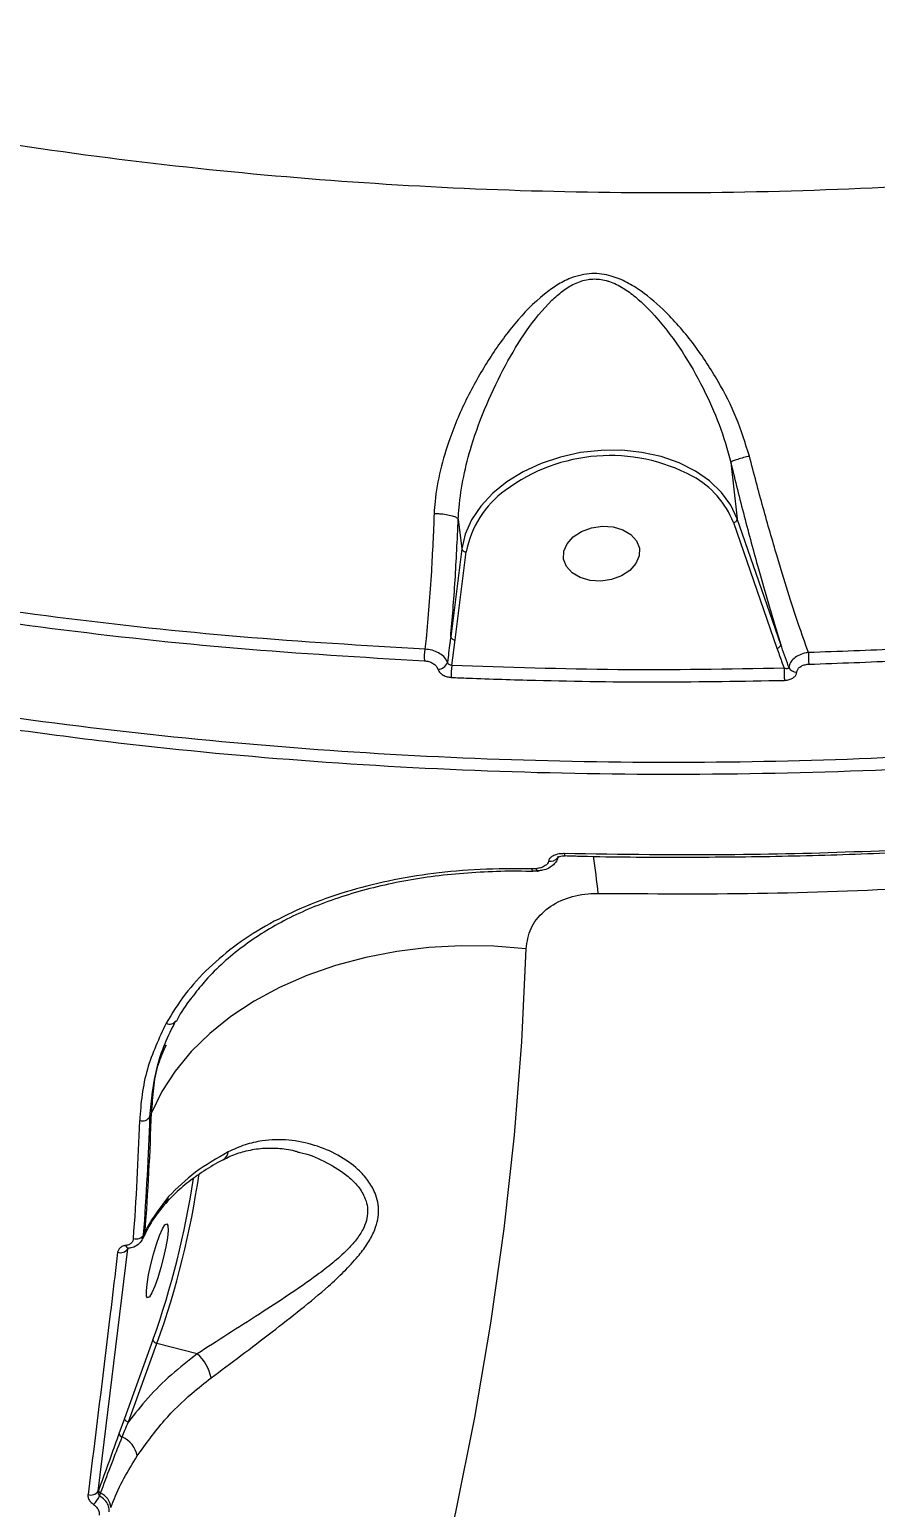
# Model space of a CAD drawing. Header units: millimetres. Extents: x -6028 to 5958, y -6064 to 4137.
# Drawn here: x 1874.1 to 1973.4, y -1595.2 to -1421.7 of the extents above; entities that cross this region are included whole.
import ezdxf

# ---------------------------------------------------------------- set-up
doc = ezdxf.new("R2010")
doc.units = ezdxf.units.MM
for name, color, linetype in [('DIKOM_ОБЪЕКТ', 7, 'Continuous'), ('DIKOM_РАЗМЕР_ЗОНА', 7, 'Continuous'), ('DIKOM_РАЗМЕР_ОБЪЕКТА', 7, 'Continuous')]:
    doc.layers.add(name, color=color, linetype=linetype)
doc.styles.add('style1', font='arial.ttf', dxfattribs={"width": 0.8})
doc.dimstyles.new('1-50', dxfattribs={"dimtxt": 300, "dimasz": 200, "dimexe": 100, "dimexo": 0, "dimgap": 100, "dimtad": 1, "dimtxsty": 'style1', "dimcen": 200, "dimclrd": 7, "dimclre": 7, "dimclrt": 7, "dimadec": 1, "dimazin": 2, "dimtfac": 1, "dimtmove": 0, "dimatfit": 2, "dimfxl": 0, "dimlwd": 25, "dimlwe": 18, "dimarcsym": 0})

# ---------------------------------------------------------------- blocks, each defined once
blk = doc.blocks.new('*D9')
at = {"layer": 'Defpoints', "color": 0, "transparency": 16777216}
for p in [(-6027.56, 1459.58), (4556.58, 1382.7), (4556.58, -5964.37)]:
    blk.add_point(p, dxfattribs=at)
at = {"layer": 'DIKOM_РАЗМЕР_ЗОНА', "color": 7, "lineweight": 18, "transparency": 16777216}
for p, q in [((-6027.56, 1459.58), (-6027.56, -6064.37)), ((4556.58, 1382.7), (4556.58, -6064.37))]:
    blk.add_line(p, q, dxfattribs=at)
at = {"layer": 'DIKOM_РАЗМЕР_ЗОНА', "color": 7, "lineweight": 25, "transparency": 16777216}
blk.add_line((-5827.56, -5964.37), (4356.58, -5964.37), dxfattribs=at)
at = {"layer": 'DIKOM_РАЗМЕР_ЗОНА', "color": 7, "transparency": 16777216}
for points in [[(-5827.56, -5931.03), (-5827.56, -5997.7), (-6027.56, -5964.37)], [(4356.58, -5931.03), (4356.58, -5997.7), (4556.58, -5964.37)]]:
    blk.add_solid(points, dxfattribs=at)
at = {"layer": 'DIKOM_РАЗМЕР_ЗОНА', "color": 7, "transparency": 16777216, "insert": (157.08, -5711.2), "char_height": 300, "attachment_point": 5, "style": 'style1'}
blk.add_mtext('10600', dxfattribs=at)
blk = doc.blocks.new('*D10')
at = {"layer": 'Defpoints', "color": 0, "transparency": 16777216}
for p in [(1555.59, 4137.49), (5858.35, 4137.49), (1555.59, -4898.38)]:
    blk.add_point(p, dxfattribs=at)
at = {"layer": 'DIKOM_РАЗМЕР_ЗОНА', "color": 7, "lineweight": 18, "transparency": 16777216}
for p, q in [((1555.59, 4137.49), (5958.35, 4137.49)), ((1555.59, -4898.38), (5958.35, -4898.38))]:
    blk.add_line(p, q, dxfattribs=at)
at = {"layer": 'DIKOM_РАЗМЕР_ЗОНА', "color": 7, "lineweight": 25, "transparency": 16777216}
blk.add_line((5858.35, -4698.38), (5858.35, 3937.49), dxfattribs=at)
at = {"layer": 'DIKOM_РАЗМЕР_ЗОНА', "color": 7, "transparency": 16777216}
for points in [[(5825.01, 3937.49), (5891.68, 3937.49), (5858.35, 4137.49)], [(5825.01, -4698.38), (5891.68, -4698.38), (5858.35, -4898.38)]]:
    blk.add_solid(points, dxfattribs=at)
at = {"layer": 'DIKOM_РАЗМЕР_ЗОНА', "color": 7, "transparency": 16777216, "insert": (5605.17, 52.12), "char_height": 300, "attachment_point": 5, "rotation": 90, "style": 'style1'}
blk.add_mtext('9050', dxfattribs=at)
blk = doc.blocks.new('*D11')
at = {"layer": 'Defpoints', "color": 0, "transparency": 16777216}
for p in [(259.43, 2965.58), (1920.55, -3002.33), (4022.59, -3002.33)]:
    blk.add_point(p, dxfattribs=at)
at = {"layer": 'DIKOM_РАЗМЕР_ОБЪЕКТА', "color": 7, "lineweight": 18, "transparency": 16777216}
for p, q in [((259.43, 2965.58), (4122.59, 2965.58)), ((1920.55, -3002.33), (4122.59, -3002.33))]:
    blk.add_line(p, q, dxfattribs=at)
at = {"layer": 'DIKOM_РАЗМЕР_ОБЪЕКТА', "color": 7, "lineweight": 25, "transparency": 16777216}
blk.add_line((4022.59, 2765.58), (4022.59, -2802.33), dxfattribs=at)
at = {"layer": 'DIKOM_РАЗМЕР_ОБЪЕКТА', "color": 7, "transparency": 16777216}
for points in [[(3989.25, 2765.58), (4055.92, 2765.58), (4022.59, 2965.58)], [(3989.25, -2802.33), (4055.92, -2802.33), (4022.59, -3002.33)]]:
    blk.add_solid(points, dxfattribs=at)
at = {"layer": 'DIKOM_РАЗМЕР_ОБЪЕКТА', "color": 7, "transparency": 16777216, "insert": (3769.41, -24.42), "char_height": 300, "attachment_point": 5, "rotation": 90, "style": 'style1'}
blk.add_mtext('6000', dxfattribs=at)
blk = doc.blocks.new('*D12')
at = {"layer": 'Defpoints', "color": 0, "transparency": 16777216}
for p in [(3056.58, 1987.9), (-4027.97, 676.5), (3056.58, -3714.77)]:
    blk.add_point(p, dxfattribs=at)
at = {"layer": 'DIKOM_РАЗМЕР_ОБЪЕКТА', "color": 7, "lineweight": 18, "transparency": 16777216}
for p, q in [((3056.58, 1987.9), (3056.58, -3814.77)), ((-4027.97, 676.5), (-4027.97, -3814.77))]:
    blk.add_line(p, q, dxfattribs=at)
at = {"layer": 'DIKOM_РАЗМЕР_ОБЪЕКТА', "color": 7, "lineweight": 25, "transparency": 16777216}
blk.add_line((-3827.97, -3714.77), (2856.58, -3714.77), dxfattribs=at)
at = {"layer": 'DIKOM_РАЗМЕР_ОБЪЕКТА', "color": 7, "transparency": 16777216}
for points in [[(-3827.97, -3681.44), (-3827.97, -3748.11), (-4027.97, -3714.77)], [(2856.58, -3681.44), (2856.58, -3748.11), (3056.58, -3714.77)]]:
    blk.add_solid(points, dxfattribs=at)
at = {"layer": 'DIKOM_РАЗМЕР_ОБЪЕКТА', "color": 7, "transparency": 16777216, "insert": (20, -3461.6), "char_height": 300, "attachment_point": 5, "style": 'style1'}
blk.add_mtext('7100', dxfattribs=at)

msp = doc.modelspace()

# ---------------------------------------------------------------- linework, layer by layer
at = {"layer": 'DIKOM_ОБЪЕКТ', "color": 7, "linetype": 'Continuous', "lineweight": 15}
for p, q in [((1956.422, -1472.535), (1957.18, -1479.132)), ((1924.452, -1479.19), (1924.852, -1482.68)), ((1962.293, -1493.875), (1957.18, -1479.132)), ((1956.736, -1479.593), (1961.849, -1494.336)), ((1924.852, -1482.68), (1923.56, -1493.004)), ((1924.096, -1493.358), (1925.389, -1483.034)), ((1923.69, -1496.346), (1924.096, -1493.358)), ((1933.58, -1520.2), (1933.077, -1520.22)), ((1933.168, -1520.511), (1933.184, -1520.508)), ((1889.969, -1540.98), (1890.017, -1540.858)), ((1888.27, -1549.303), (1888.45, -1548.842)), ((1887.377, -1563.641), (1887.528, -1563.174)), ((1887.557, -1563.321), (1887.396, -1563.659)), ((1887.703, -1562.809), (1887.528, -1563.174)), ((1882.198, -1593.258), (1885.675, -1564.801)), ((1888.629, -1575.493), (1885.276, -1584.709)), ((1885.74, -1585.122), (1889.093, -1575.906)), ((1893.827, -1577.128), (1889.093, -1575.906)), ((1885.276, -1584.709), (1884.629, -1586.509)), ((1882.234, -1593.159), (1882.198, -1593.258))]:
    msp.add_line(p, q, dxfattribs=at)
at = {"layer": 'DIKOM_ОБЪЕКТ', "color": 7, "linetype": 'Continuous', "lineweight": 15, "flags": 128}
for points in [[(1957.18, -1479.132), (1956.421, -1477.528), (1955.333, -1476.041), (1953.939, -1474.702), (1952.269, -1473.54), (1950.359, -1472.581), (1948.251, -1471.846), (1945.991, -1471.35), (1943.628, -1471.104), (1941.212, -1471.114), (1938.796, -1471.379), (1936.433, -1471.893), (1934.174, -1472.647), (1932.068, -1473.622), (1930.161, -1474.798), (1928.493, -1476.149), (1927.102, -1477.647), (1926.017, -1479.258), (1925.261, -1480.948), (1924.852, -1482.68)], [(1937.223, -1482.068), (1937.936, -1481.27), (1938.918, -1480.63), (1940.09, -1480.202), (1941.357, -1480.019), (1942.617, -1480.097), (1943.767, -1480.429), (1944.714, -1480.988), (1945.382, -1481.73), (1945.716, -1482.593), (1945.689, -1483.508), (1945.304, -1484.401), (1944.592, -1485.199), (1943.61, -1485.839), (1942.438, -1486.267), (1941.17, -1486.45), (1939.911, -1486.372), (1938.761, -1486.04), (1937.813, -1485.481), (1937.146, -1484.739), (1936.811, -1483.876), (1936.838, -1482.961), (1937.223, -1482.068)], [(1936.889, -1518.439), (1936.907, -1518.564), (1936.928, -1518.655), (1936.953, -1518.711), (1936.979, -1518.729), (1936.979, -1518.729)], [(1933.077, -1520.22), (1933.095, -1520.338), (1933.116, -1520.428), (1933.14, -1520.486), (1933.166, -1520.511), (1933.168, -1520.511)], [(1933.58, -1520.2), (1933.637, -1520.329), (1933.697, -1520.422), (1933.757, -1520.474), (1933.803, -1520.486)], [(1932.415, -1529.591), (1928.612, -1529.291), (1924.793, -1529.243), (1920.994, -1529.449), (1917.249, -1529.906), (1913.593, -1530.611), (1910.058, -1531.557), (1906.676, -1532.735), (1903.48, -1534.134), (1900.498, -1535.743), (1897.756, -1537.545), (1895.281, -1539.525), (1893.094, -1541.665), (1891.216, -1543.945), (1889.663, -1546.345), (1888.45, -1548.842)], [(1894.233, -1684.659), (1899.13, -1673.581), (1903.701, -1662.479), (1907.943, -1651.359), (1911.855, -1640.227), (1915.435, -1629.089), (1918.68, -1617.951), (1921.588, -1606.82), (1924.158, -1595.701), (1926.389, -1584.6), (1928.279, -1573.525), (1929.828, -1562.48), (1931.034, -1551.472), (1931.896, -1540.507), (1932.415, -1529.591)], [(1887.929, -1568.939), (1888.106, -1567.868), (1888.365, -1566.664), (1888.687, -1565.424), (1889.043, -1564.249), (1889.406, -1563.234), (1889.746, -1562.46), (1890.035, -1561.991), (1890.251, -1561.865), (1890.375, -1562.092), (1890.398, -1562.654), (1890.317, -1563.505), (1890.14, -1564.575), (1889.88, -1565.779), (1889.559, -1567.019), (1889.203, -1568.195), (1888.84, -1569.21), (1888.5, -1569.984), (1888.211, -1570.452), (1887.995, -1570.578), (1887.871, -1570.351), (1887.848, -1569.79), (1887.929, -1568.939)], [(1887.703, -1562.809), (1887.646, -1563.09), (1887.557, -1563.322)], [(1885.406, -1564.428), (1885.473, -1564.55), (1885.545, -1564.646), (1885.619, -1564.715), (1885.695, -1564.753), (1885.766, -1564.76)]]:
    msp.add_lwpolyline(points, dxfattribs=at)
at = {"layer": 'DIKOM_ОБЪЕКТ', "color": 7, "linetype": 'Continuous', "lineweight": 15}
for centre, radius, start, end in [((1942.257, -1492.233), 20.51, 61.77546, 126.82019), ((1936.745, -1485.173), 11.556, 125.92251, 169.33168), ((1946.813, -1483.506), 10.667, 21.52229, 61.1691), ((1956.677, -1479.092), 0.504, 276.68745, 355.44682), ((1925.339, -1482.526), 0.51, 197.60171, 275.6625), ((1924.046, -1492.85), 0.51, 197.60494, 275.65926), ((1925.802, -1495.347), 5.339, 170.31994, 185.00833), ((1961.79, -1493.834), 0.505, 276.72672, 355.40755), ((1975.694, -1495.191), 10.162, 178.03354, 185.74734), ((1922.076, -1495.637), 1.152, 269.26151, 342.07174), ((1929.068, -1497.269), 5.456, 170.26074, 185.11644), ((1964.167, -1496.118), 1.029, 205.94904, 270.12398), ((1972.16, -1497.153), 9.48, 177.19821, 185.72745), ((1935.282, -1518.343), 0.991, 256.24143, 324.53935), ((1855.44, -1531.955), 85.894, 5.92088, 8.8593), ((1890.612, -1537.63), 0.816, 237.75806, 328.63283), ((1563.723, -1539.414), 323.519, 355.71073, 358.16549), ((1887.36, -1548.737), 1.072, 254.63465, 328.09134), ((1564.152, -1538.927), 324.284, 355.71182, 358.1663), ((1564.014, -1538.474), 324.602, 355.7006, 358.16973), ((1896.214, -1553.28), 1.256, 300.50844, 352.88818), ((1794.486, -1541.863), 99.969, 340.34201, 351.54746), ((1794.544, -1541.885), 100.483, 340.21009, 351.91599), ((1888.966, -1558.476), 1.509, 318.57974, 352.40213), ((1886.643, -1562.603), 1.053, 252.99207, 327.16774), ((1884.812, -1564.237), 1.03, 251.18672, 326.81702), ((1889.159, -1575.365), 0.545, 193.52928, 263.05841), ((1890.69, -1580.796), 4.826, 9.94151, 49.46179), ((1885.806, -1584.581), 0.545, 193.51808, 263.06962), ((1885.121, -1586.389), 0.506, 193.74727, 258.27442), ((1883.773, -1589.674), 3.055, 10.56223, 65.94797), ((1881.347, -1592.67), 1.034, 250.77182, 325.3793), ((1882.642, -1593.105), 0.412, 187.61366, 246.50328), ((1881.677, -1595.335), 2.019, 5.0457, 66.62287), ((1878.663, -1592.034), 4.098, 317.01924, 334.56674)]:
    msp.add_arc(centre, radius, start, end, dxfattribs=at)
for points, knots in [([(1869.858, -1503.52), (1874.266, -1504.119), (1886.231, -1505.746), (1906.044, -1507.63), (1929.308, -1508.919), (1952.779, -1509.255), (1976.342, -1508.655), (1999.887, -1507.114), (2023.342, -1504.632), (2046.665, -1501.192), (2069.82, -1496.818), (2092.735, -1491.534), (2115.307, -1485.366), (2137.427, -1478.339), (2159.023, -1470.469), (2180.048, -1461.753), (2200.479, -1452.22), (2220.257, -1441.908), (2239.291, -1430.867), (2257.492, -1419.147), (2274.795, -1406.777), (2291.152, -1393.767), (2306.555, -1380.15), (2320.965, -1365.973), (2334.318, -1351.305), (2346.545, -1336.211), (2357.61, -1320.738), (2367.43, -1304.896), (2375.768, -1289.482), (2380.22, -1279.248), (2382.286, -1274.501)], [0, 0, 0, 0, 0.02119573, 0.05753671, 0.09399206, 0.13050555, 0.16701953, 0.20347476, 0.23981562, 0.27615652, 0.3126117, 0.3491254, 0.38563919, 0.42209443, 0.45843527, 0.49477614, 0.53123148, 0.56774525, 0.60425886, 0.64071421, 0.67705503, 0.71339587, 0.74985117, 0.78636487, 0.82287862, 0.85933385, 0.89567472, 0.9320155, 0.96847081, 1, 1, 1, 1]), ([(2288.518, -1307.096), (2284.392, -1311.399), (2276.137, -1320.008), (2262.58, -1332.337), (2248.078, -1344.306), (2232.55, -1355.818), (2216.05, -1366.829), (2198.936, -1377.096), (2181.282, -1386.6), (2163.171, -1395.342), (2144.309, -1403.463), (2124.73, -1410.908), (2104.486, -1417.633), (2084.017, -1423.491), (2063.399, -1428.483), (2042.708, -1432.628), (2021.613, -1435.989), (2000.172, -1438.524), (1978.45, -1440.2), (1956.914, -1440.984), (1935.633, -1440.89), (1914.669, -1439.955), (1893.692, -1438.162), (1872.777, -1435.482), (1851.999, -1431.902), (1831.795, -1427.497), (1812.223, -1422.298), (1793.322, -1416.354), (1774.802, -1409.574), (1756.748, -1401.943), (1739.226, -1393.472), (1723.801, -1384.971), (1710.26, -1376.691), (1702.499, -1371.346), (1698.615, -1368.671)], [0, 0, 0, 0, 0.0311785, 0.0623809, 0.0935595, 0.1256442, 0.1577552, 0.1898399, 0.2210202, 0.2522244, 0.2834047, 0.3154899, 0.347601, 0.3796861, 0.410889, 0.442116, 0.473319, 0.5054257, 0.5375587, 0.5696655, 0.6009196, 0.6321979, 0.6634522, 0.6956102, 0.727794, 0.7599521, 0.7912843, 0.8226406, 0.8539731, 0.8862093, 0.9184713, 0.9507075, 0.9753307, 1, 1, 1, 1]), ([(2358.959, -1316.677), (2356.928, -1319.717), (2351.454, -1327.906), (2341.59, -1340.954), (2329.129, -1355.671), (2315.458, -1370.068), (2300.594, -1384.084), (2284.557, -1397.659), (2267.699, -1410.495), (2250.1, -1422.565), (2231.849, -1433.859), (2212.65, -1444.563), (2192.53, -1454.61), (2171.537, -1463.951), (2150.134, -1472.379), (2128.404, -1479.888), (2106.435, -1486.489), (2083.869, -1492.291), (2060.761, -1497.237), (2037.18, -1501.29), (2013.921, -1504.325), (1991.069, -1506.392), (1968.695, -1507.562), (1946.159, -1507.88), (1923.529, -1507.31), (1900.876, -1505.835), (1878.392, -1503.456), (1856.148, -1500.161), (1834.217, -1495.958), (1812.53, -1490.821), (1791.176, -1484.728), (1770.24, -1477.678), (1750.181, -1469.825), (1731.049, -1461.216), (1712.869, -1451.911), (1695.347, -1441.759), (1678.567, -1430.763), (1662.632, -1418.927), (1648.695, -1407.304), (1640.48, -1399.419), (1636.847, -1395.932)], [0, 0, 0, 0, 0.0156514, 0.0421674, 0.0687038, 0.0952197, 0.122506, 0.1498143, 0.1771005, 0.2036165, 0.2301529, 0.2566688, 0.283955, 0.3112634, 0.3385496, 0.3650655, 0.391602, 0.4181179, 0.4454041, 0.4727125, 0.4999986, 0.5255599, 0.5511394, 0.5767006, 0.6029494, 0.6292177, 0.6554665, 0.6819826, 0.7085191, 0.7350351, 0.7623214, 0.7896298, 0.816916, 0.843432, 0.8699685, 0.8964845, 0.9237706, 0.9510792, 0.9783655, 1, 1, 1, 1]), ([(1540.667, -1451.223), (1541.839, -1454.335), (1545.023, -1462.781), (1551.169, -1476.737), (1559.381, -1493.087), (1568.708, -1509.546), (1579.084, -1526.033), (1590.467, -1542.471), (1602.83, -1558.81), (1616.173, -1575.019), (1630.452, -1591.075), (1645.617, -1606.928), (1661.594, -1622.505), (1678.311, -1637.733), (1695.722, -1652.562), (1713.812, -1666.957), (1732.536, -1680.905), (1751.832, -1694.365), (1771.609, -1707.276), (1791.774, -1719.577), (1812.27, -1731.223), (1833.067, -1742.183), (1854.126, -1752.451), (1875.378, -1762.001), (1896.725, -1770.79), (1918.066, -1778.777), (1939.336, -1785.929), (1960.496, -1792.216), (1981.515, -1797.646), (2002.327, -1802.21), (2022.837, -1805.887), (2042.948, -1808.66), (2061.676, -1810.421), (2079.074, -1811.312), (2095.207, -1811.474), (2110.929, -1810.947), (2126.169, -1809.735), (2140.795, -1807.855), (2154.768, -1805.31), (2166.737, -1802.498), (2173.905, -1800.361), (2176.826, -1799.491)], [0, 0, 0, 0, 0.0156537, 0.0424907, 0.0694124, 0.0963772, 0.1233419, 0.1502637, 0.1771009, 0.2039379, 0.2308597, 0.2578245, 0.2847891, 0.3117108, 0.3385479, 0.3653847, 0.3923061, 0.4192706, 0.4462349, 0.4731563, 0.4999932, 0.5268302, 0.5537518, 0.5807163, 0.6076809, 0.6346025, 0.6614396, 0.6882764, 0.7151982, 0.7421627, 0.7691273, 0.796049, 0.8228858, 0.845964, 0.8691648, 0.8923928, 0.9156208, 0.9388216, 0.961584, 0.9843464, 1, 1, 1, 1]), ([(1958.606, -1471.78), (1958.134, -1470.267), (1957.19, -1467.237), (1954.944, -1462.858), (1952.21, -1458.655), (1949.159, -1455.11), (1946.438, -1452.725), (1944.252, -1451.356), (1942.328, -1450.546), (1940.002, -1450.22), (1937.798, -1450.754), (1935.989, -1451.709), (1933.705, -1453.379), (1930.992, -1456.166), (1928.059, -1460.272), (1925.456, -1464.793), (1923.538, -1469.243), (1922.291, -1473.394), (1921.752, -1476.358), (1921.648, -1478.055), (1921.62, -1478.52)], [0, 0, 0, 0, 0.0712979, 0.1426953, 0.220341, 0.2979594, 0.3555863, 0.385341, 0.4149609, 0.4491145, 0.4886712, 0.5175512, 0.5465127, 0.6250143, 0.7037144, 0.7839241, 0.8640152, 0.9212523, 0.9784144, 1, 1, 1, 1]), ([(1924.451, -1479.186), (1924.451, -1479.185), (1924.46, -1478.738), (1924.584, -1477.064), (1925.019, -1474.167), (1926.094, -1470.072), (1927.715, -1465.658), (1929.92, -1461.14), (1932.382, -1456.997), (1934.683, -1454.151), (1936.647, -1452.406), (1938.039, -1451.515), (1939.296, -1451.085), (1940.577, -1450.96), (1941.433, -1451.066), (1942.636, -1451.434), (1943.832, -1452.029), (1945.736, -1453.442), (1948.117, -1455.88), (1950.782, -1459.463), (1953.185, -1463.675), (1955.133, -1468.035), (1956.053, -1471.02), (1956.422, -1472.529), (1956.422, -1472.53)], [0, 0, 0, 0, 0.0000331, 0.0215132, 0.0794125, 0.1373864, 0.2192785, 0.3012762, 0.3807126, 0.4599362, 0.4878434, 0.5156437, 0.5434178, 0.5519119, 0.5769142, 0.5828545, 0.6109564, 0.6392489, 0.6964199, 0.7753338, 0.8542841, 0.9271549, 0.999939, 1, 1, 1, 1]), ([(1958.606, -1471.78), (1958.558, -1471.792), (1958.262, -1471.868), (1957.708, -1472.02), (1957.061, -1472.225), (1956.577, -1472.411), (1956.474, -1472.49), (1956.422, -1472.53)], [0, 0, 0, 0, 0.0428748, 0.2679658, 0.5119775, 0.755997, 1, 1, 1, 1]), ([(1965.538, -1494.842), (1965.157, -1493.758), (1964.367, -1491.51), (1963.132, -1487.709), (1961.735, -1483.158), (1960.201, -1477.844), (1959.141, -1473.816), (1958.606, -1471.78)], [0, 0, 0, 0, 0.16654088, 0.34554774, 0.52675256, 0.76078117, 1, 1, 1, 1]), ([(1956.422, -1472.53), (1956.422, -1472.53), (1956.422, -1472.531), (1956.422, -1472.533), (1956.422, -1472.535)], [0, 0, 0, 0, 0.4148275, 1, 1, 1, 1]), ([(1956.422, -1472.535), (1956.945, -1474.649), (1958.001, -1478.926), (1959.524, -1484.556), (1960.927, -1489.442), (1961.803, -1492.319), (1962.257, -1493.758), (1962.293, -1493.875)], [0, 0, 0, 0, 0.2754347, 0.557077, 0.7677955, 0.9811396, 1, 1, 1, 1]), ([(1921.62, -1478.52), (1921.521, -1480.808), (1921.358, -1484.575), (1921.015, -1489.416), (1920.751, -1492.424), (1920.582, -1494.037), (1920.539, -1494.449)], [0, 0, 0, 0, 0.395783, 0.65163643, 0.91099397, 1, 1, 1, 1]), ([(1921.62, -1478.52), (1921.666, -1478.52), (1921.868, -1478.522), (1922.354, -1478.543), (1923.059, -1478.621), (1923.755, -1478.773), (1924.27, -1478.969), (1924.391, -1479.114), (1924.451, -1479.186)], [0, 0, 0, 0, 0.0352096, 0.154071, 0.365567, 0.5770311, 0.7885281, 1, 1, 1, 1]), ([(1923.56, -1493.004), (1923.654, -1491.942), (1923.844, -1489.809), (1924.168, -1485.274), (1924.338, -1481.616), (1924.452, -1479.19)], [0, 0, 0, 0, 0.2504015, 0.502867, 1, 1, 1, 1]), ([(1924.452, -1479.19), (1924.451, -1479.189), (1924.451, -1479.187), (1924.451, -1479.186), (1924.451, -1479.186)], [0, 0, 0, 0, 0.6507947, 1, 1, 1, 1]), ([(1920.539, -1494.449), (1913.303, -1494.021), (1898.83, -1493.167), (1877.318, -1490.815), (1855.975, -1487.742), (1842.003, -1484.977), (1835.018, -1483.595)], [0, 0, 0, 0, 0.2485979, 0.4971943, 0.7485963, 1, 1, 1, 1]), ([(1834.773, -1484.931), (1841.696, -1486.302), (1855.54, -1489.044), (1876.845, -1492.128), (1898.481, -1494.509), (1913.149, -1495.378), (1920.483, -1495.813)], [0, 0, 0, 0, 0.2485978, 0.4971928, 0.7485959, 1, 1, 1, 1]), ([(2058, -1484.683), (2051.276, -1485.896), (2037.829, -1488.322), (2017.406, -1491.084), (1996.841, -1493.176), (1979.511, -1494.343), (1969.081, -1494.716), (1965.538, -1494.842)], [0, 0, 0, 0, 0.2203105, 0.4406215, 0.6630831, 0.8855455, 1, 1, 1, 1]), ([(1965.583, -1496.208), (1969.134, -1496.082), (1979.521, -1495.711), (1996.756, -1494.554), (2017.302, -1492.475), (2037.839, -1489.709), (2051.449, -1487.255), (2058.254, -1486.028)], [0, 0, 0, 0, 0.11445408, 0.3347639, 0.55507484, 0.77753638, 1, 1, 1, 1]), ([(1923.56, -1493.004), (1923.53, -1493.249), (1923.407, -1494.251), (1923.273, -1495.242), (1923.172, -1495.992)], [0, 0, 0, 0, 0.2435831, 1, 1, 1, 1]), ([(1923.172, -1495.992), (1923.156, -1495.948), (1923.071, -1495.713), (1922.777, -1495.301), (1922.161, -1494.849), (1921.382, -1494.531), (1920.82, -1494.476), (1920.539, -1494.449)], [0, 0, 0, 0, 0.05417458, 0.29108969, 0.52763049, 0.76374319, 1, 1, 1, 1]), ([(1940.876, -1523.094), (1947.099, -1523.138), (1959.552, -1523.226), (1978.322, -1522.53), (1997.1, -1521.233), (2016.098, -1519.249), (2035.275, -1516.558), (2054.582, -1513.136), (2073.713, -1509.04), (2093.134, -1504.098), (2109.667, -1499.338), (2119.716, -1495.864), (2123.184, -1494.665)], [0, 0, 0, 0, 0.10103517, 0.20219028, 0.30334589, 0.40438112, 0.50955833, 0.6148736, 0.72018739, 0.82536544, 0.93972389, 1, 1, 1, 1]), ([(1961.849, -1494.336), (1962.03, -1494.846), (1962.308, -1495.631), (1962.591, -1496.415), (1962.691, -1496.689)], [0, 0, 0, 0, 0.6494789, 1, 1, 1, 1]), ([(1963.241, -1496.569), (1963.221, -1496.511), (1962.904, -1495.62), (1962.589, -1494.718), (1962.293, -1493.875)], [0, 0, 0, 0, 0.06465428, 1, 1, 1, 1]), ([(1965.538, -1494.842), (1965.443, -1494.855), (1965.072, -1494.907), (1964.458, -1495.104), (1963.822, -1495.501), (1963.371, -1496.006), (1963.285, -1496.381), (1963.241, -1496.569)], [0, 0, 0, 0, 0.08119168, 0.31615751, 0.54457141, 0.77180865, 1, 1, 1, 1]), ([(1920.483, -1495.813), (1920.652, -1495.832), (1920.989, -1495.872), (1921.456, -1496.075), (1921.825, -1496.359), (1922.001, -1496.616), (1922.052, -1496.762), (1922.061, -1496.789)], [0, 0, 0, 0, 0.2363478, 0.4725052, 0.7091794, 0.9457962, 1, 1, 1, 1]), ([(1923.69, -1496.346), (1923.635, -1496.337), (1923.524, -1496.318), (1923.37, -1496.241), (1923.249, -1496.139), (1923.192, -1496.05), (1923.175, -1496.001), (1923.172, -1495.992)], [0, 0, 0, 0, 0.236975, 0.4739899, 0.7107255, 0.946495, 1, 1, 1, 1]), ([(1962.691, -1496.689), (1956.177, -1496.797), (1943.135, -1497.012), (1930.177, -1496.568), (1923.69, -1496.346)], [0, 0, 0, 0, 0.49945, 1, 1, 1, 1]), ([(1963.241, -1496.569), (1963.233, -1496.599), (1963.224, -1496.633), (1963.176, -1496.686), (1963.097, -1496.728), (1962.944, -1496.743), (1962.801, -1496.723), (1962.714, -1496.696), (1962.691, -1496.689)], [0, 0, 0, 0, 0.1722927, 0.1986379, 0.4119955, 0.6483556, 0.9084297, 1, 1, 1, 1]), ([(1964.169, -1497.148), (1964.195, -1497.035), (1964.247, -1496.809), (1964.525, -1496.522), (1964.918, -1496.312), (1965.296, -1496.224), (1965.524, -1496.211), (1965.583, -1496.208)], [0, 0, 0, 0, 0.2256734, 0.45136, 0.6801573, 0.9175771, 1, 1, 1, 1]), ([(1922.061, -1496.789), (1922.07, -1496.815), (1922.121, -1496.96), (1922.295, -1497.215), (1922.662, -1497.498), (1923.128, -1497.699), (1923.465, -1497.737), (1923.634, -1497.756)], [0, 0, 0, 0, 0.0535265, 0.2897873, 0.5263369, 0.7631293, 1, 1, 1, 1]), ([(1923.634, -1497.756), (1924.292, -1497.783), (1927.584, -1497.92), (1935.726, -1498.179), (1948.094, -1498.359), (1957.847, -1498.185), (1962.727, -1498.099)], [0, 0, 0, 0, 0.0507678, 0.2538466, 0.6266975, 1, 1, 1, 1]), ([(1962.727, -1498.099), (1962.787, -1498.096), (1963.021, -1498.084), (1963.407, -1497.994), (1963.807, -1497.781), (1964.089, -1497.49), (1964.142, -1497.262), (1964.169, -1497.148)], [0, 0, 0, 0, 0.0825902, 0.3217304, 0.551334, 0.77568, 1, 1, 1, 1]), ([(1998.788, -1516.598), (1998.124, -1516.652), (1994.803, -1516.923), (1986.161, -1517.549), (1972.859, -1518.235), (1955.525, -1518.694), (1943.559, -1518.531), (1936.889, -1518.439)], [0, 0, 0, 0, 0.03215634, 0.16078993, 0.41828398, 0.67577575, 1, 1, 1, 1]), ([(1998.833, -1516.863), (1997.95, -1516.942), (1993.23, -1517.366), (1984.671, -1517.912), (1973.181, -1518.487), (1961.728, -1518.82), (1950.309, -1518.911), (1942.059, -1518.869), (1937.625, -1518.73), (1936.98, -1518.709)], [0, 0, 0, 0, 0.0428214, 0.2287936, 0.4143328, 0.5992228, 0.7836807, 0.9685343, 1, 1, 1, 1]), ([(1936.152, -1518.724), (1936.152, -1518.728), (1936.165, -1518.932), (1935.978, -1519.314), (1935.614, -1519.793), (1935.056, -1520.161), (1934.441, -1520.403), (1933.987, -1520.445), (1933.801, -1520.462)], [0, 0, 0, 0, 0.0033248, 0.1944234, 0.378666, 0.5871257, 0.830448, 1, 1, 1, 1]), ([(1936.889, -1518.439), (1936.819, -1518.439), (1936.482, -1518.437), (1935.95, -1518.518), (1935.443, -1518.74), (1935.137, -1519.006), (1935.077, -1519.205), (1935.047, -1519.305)], [0, 0, 0, 0, 0.0843665, 0.4026693, 0.6518238, 0.825499, 1, 1, 1, 1]), ([(1936.979, -1518.743), (1936.87, -1518.739), (1936.629, -1518.729), (1936.342, -1518.793), (1936.157, -1518.862), (1936.08, -1518.91), (1936.079, -1518.913), (1936.078, -1518.913)], [0, 0, 0, 0, 0.2595199, 0.5744346, 0.7655641, 0.9051997, 1, 1, 1, 1]), ([(1933.077, -1520.22), (1931.042, -1520.21), (1927.127, -1520.19), (1921.499, -1520.713), (1916.227, -1521.588), (1911.222, -1522.864), (1906.558, -1524.539), (1902.281, -1526.594), (1898.446, -1529.011), (1895.128, -1531.79), (1892.293, -1534.871), (1890.882, -1537.171), (1890.177, -1538.32)], [0, 0, 0, 0, 0.1070813, 0.2059718, 0.3051829, 0.4040765, 0.5033351, 0.6029166, 0.7021779, 0.801346, 0.9008312, 1, 1, 1, 1]), ([(1933.184, -1520.548), (1932.909, -1520.536), (1931.32, -1520.467), (1928.442, -1520.531), (1924.58, -1520.751), (1920.801, -1521.183), (1917.139, -1521.806), (1913.631, -1522.617), (1910.307, -1523.612), (1907.198, -1524.776), (1904.306, -1526.115), (1901.614, -1527.633), (1899.116, -1529.333), (1896.838, -1531.219), (1894.906, -1533.115), (1893.867, -1534.446), (1893.405, -1535.036)], [0, 0, 0, 0, 0.0161919, 0.0935757, 0.171345, 0.2492438, 0.3269238, 0.404138, 0.4806793, 0.556409, 0.6311536, 0.7063706, 0.7827007, 0.8599123, 0.9378803, 1, 1, 1, 1]), ([(1933.965, -1520.466), (1933.822, -1520.486), (1933.561, -1520.523), (1933.291, -1520.498), (1933.17, -1520.487)], [0, 0, 0, 0, 0.5485876, 1, 1, 1, 1]), ([(1935.047, -1519.305), (1935.015, -1519.408), (1934.952, -1519.615), (1934.629, -1519.894), (1934.167, -1520.108), (1933.766, -1520.171), (1933.58, -1520.2)], [0, 0, 0, 0, 0.2096575, 0.4181601, 0.7298593, 1, 1, 1, 1]), ([(1932.415, -1529.591), (1932.539, -1528.778), (1932.784, -1527.171), (1934.371, -1525.148), (1936.697, -1523.704), (1939.048, -1523.121), (1940.48, -1523.1), (1940.876, -1523.094)], [0, 0, 0, 0, 0.2385205, 0.4713371, 0.6968043, 0.9159911, 1, 1, 1, 1]), ([(1893.405, -1535.036), (1893.279, -1535.189), (1892.544, -1536.081), (1891.856, -1537.129), (1891.395, -1538.061), (1891.344, -1538.164)], [0, 0, 0, 0, 0.1562698, 0.906753, 1, 1, 1, 1]), ([(1888.27, -1549.303), (1888.457, -1547.354), (1888.74, -1544.401), (1889.979, -1540.705), (1890.866, -1538.938), (1891.309, -1538.054)], [0, 0, 0, 0, 0.4928114, 0.7464068, 1, 1, 1, 1]), ([(1890.177, -1538.32), (1889.349, -1540.093), (1888.096, -1542.778), (1887.282, -1546.69), (1887.144, -1548.744), (1887.076, -1549.771)], [0, 0, 0, 0, 0.4927629, 0.7463835, 1, 1, 1, 1]), ([(1890.157, -1540.897), (1889.821, -1541.643), (1889.095, -1543.254), (1888.615, -1545.948), (1888.505, -1547.877), (1888.45, -1548.842)], [0, 0, 0, 0, 0.3012106, 0.6506061, 1, 1, 1, 1]), ([(1562.063, -1551.286), (1564.532, -1555.815), (1569.468, -1564.873), (1577.866, -1578.539), (1586.985, -1592.233), (1597.227, -1606.405), (1608.619, -1620.968), (1621.218, -1635.856), (1634.746, -1650.69), (1649.197, -1665.409), (1664.549, -1679.952), (1680.298, -1693.848), (1696.356, -1707.067), (1712.629, -1719.599), (1729.562, -1731.79), (1747.128, -1743.578), (1765.282, -1754.909), (1784.022, -1765.763), (1803.301, -1776.067), (1823.16, -1785.814), (1843.305, -1794.831), (1863.253, -1802.915), (1882.835, -1810.052), (1901.982, -1816.286), (1921.233, -1821.807), (1940.522, -1826.57), (1959.781, -1830.545), (1978.474, -1833.632), (1996.553, -1835.866), (2013.989, -1837.292), (2031.172, -1837.956), (2048.021, -1837.81), (2064.531, -1836.911), (2075.038, -1835.631), (2080.29, -1834.992)], [0, 0, 0, 0, 0.02833359, 0.05666713, 0.08528287, 0.1138982, 0.14553243, 0.17719047, 0.20882426, 0.24139008, 0.27398311, 0.30654862, 0.33718726, 0.36784917, 0.39848752, 0.43000976, 0.46155797, 0.49308037, 0.5257431, 0.55840553, 0.59153737, 0.62466922, 0.65578707, 0.68692967, 0.71804791, 0.75007316, 0.78212421, 0.81414962, 0.84470485, 0.87528224, 0.90583779, 0.93721715, 0.96862027, 1, 1, 1, 1]), ([(1895.443, -1579.963), (1896.603, -1579.096), (1898.924, -1577.361), (1902.52, -1574.625), (1906.002, -1571.921), (1908.84, -1569.557), (1911.071, -1567.491), (1912.594, -1565.86), (1913.764, -1564.309), (1914.748, -1562.558), (1915.271, -1560.448), (1914.847, -1558.385), (1913.898, -1556.762), (1912.468, -1555.202), (1910.374, -1553.73), (1907.581, -1552.555), (1904.573, -1551.947), (1901.802, -1552.017), (1899.416, -1552.539), (1898.113, -1553.137), (1897.461, -1553.436)], [0, 0, 0, 0, 0.0754469, 0.1510291, 0.221385, 0.2917228, 0.3346573, 0.3775428, 0.4104254, 0.4432558, 0.4962482, 0.549078, 0.5889881, 0.6289734, 0.6969436, 0.7650077, 0.8363504, 0.9076292, 0.9538289, 1, 1, 1, 1]), ([(1897.461, -1553.436), (1896.119, -1554.202), (1893.404, -1555.752), (1891.45, -1557.693), (1890.462, -1558.675)], [0, 0, 0, 0, 0.4942455, 1, 1, 1, 1]), ([(1905.638, -1553.462), (1905.706, -1553.474), (1906.768, -1553.654), (1908.717, -1554.487), (1910.934, -1555.76), (1912.473, -1557.162), (1913.501, -1558.587), (1914.007, -1560.415), (1913.492, -1562.272), (1912.499, -1563.767), (1911.301, -1565.095), (1909.75, -1566.476), (1907.46, -1568.23), (1904.564, -1570.229), (1901.017, -1572.523), (1897.366, -1574.861), (1895.006, -1576.373), (1893.827, -1577.128)], [0, 0, 0, 0, 0.0061973, 0.09610758, 0.18586344, 0.23667755, 0.28734247, 0.35196157, 0.41625467, 0.45723998, 0.4983293, 0.55395936, 0.60967342, 0.70342409, 0.79721565, 0.8986889, 1, 1, 1, 1]), ([(1905.638, -1553.465), (1905.516, -1553.426), (1904.747, -1553.183), (1903.257, -1553.017), (1901.266, -1553.012), (1899.39, -1553.359), (1897.928, -1553.823), (1897.132, -1554.26), (1896.873, -1554.403)], [0, 0, 0, 0, 0.04306509, 0.27120154, 0.49904927, 0.71970919, 0.90847947, 1, 1, 1, 1]), ([(1896.855, -1554.367), (1896.751, -1554.42), (1895.846, -1554.884), (1894.294, -1555.845), (1892.33, -1557.296), (1890.954, -1558.522), (1890.298, -1559.274), (1890.118, -1559.481)], [0, 0, 0, 0, 0.0370781, 0.3210251, 0.605713, 0.8918621, 1, 1, 1, 1]), ([(1890.462, -1558.675), (1889.533, -1559.87), (1888.479, -1561.225), (1887.784, -1562.642), (1887.703, -1562.809)], [0, 0, 0, 0, 0.8821403, 1, 1, 1, 1]), ([(1890.101, -1559.478), (1889.721, -1559.933), (1888.892, -1560.925), (1888.047, -1562.291), (1887.687, -1563.093), (1887.588, -1563.314)], [0, 0, 0, 0, 0.3799305, 0.8287563, 1, 1, 1, 1]), ([(1886.335, -1563.61), (1886.31, -1563.731), (1886.259, -1563.971), (1885.98, -1564.246), (1885.67, -1564.385), (1885.463, -1564.419), (1885.406, -1564.428)], [0, 0, 0, 0, 0.2969112, 0.5940493, 0.8895183, 1, 1, 1, 1]), ([(1887.365, -1563.634), (1887.327, -1563.736), (1887.208, -1564.062), (1886.728, -1564.444), (1886.205, -1564.712), (1885.855, -1564.728), (1885.762, -1564.732)], [0, 0, 0, 0, 0.1596334, 0.5108705, 0.8694513, 1, 1, 1, 1]), ([(1884.48, -1565.212), (1884.423, -1565.691), (1884.14, -1568.087), (1883.02, -1577.472), (1881.891, -1586.538), (1881.006, -1593.647)], [0, 0, 0, 0, 0.0512245, 0.2561268, 1, 1, 1, 1]), ([(1885.406, -1564.428), (1885.364, -1564.435), (1885.169, -1564.465), (1884.864, -1564.589), (1884.572, -1564.856), (1884.511, -1565.093), (1884.48, -1565.212)], [0, 0, 0, 0, 0.0856124, 0.3893327, 0.6948409, 1, 1, 1, 1]), ([(1885.773, -1564.762), (1885.754, -1564.764), (1885.695, -1564.77), (1885.651, -1564.793), (1885.654, -1564.791), (1885.655, -1564.79)], [0, 0, 0, 0, 0.21819554, 0.67519679, 1, 1, 1, 1]), ([(1893.827, -1577.128), (1892.795, -1577.932), (1890.722, -1579.548), (1888.016, -1582.234), (1886.488, -1584.173), (1885.74, -1585.122)], [0, 0, 0, 0, 0.3357577, 0.674755, 1, 1, 1, 1]), ([(1886.776, -1589.114), (1887.798, -1587.689), (1889.668, -1585.08), (1892.719, -1582.094), (1894.685, -1580.556), (1895.443, -1579.963)], [0, 0, 0, 0, 0.42512, 0.7780802, 1, 1, 1, 1]), ([(1884.629, -1586.509), (1884.396, -1587.161), (1883.597, -1589.401), (1882.799, -1591.6), (1882.234, -1593.159)], [0, 0, 0, 0, 0.2911768, 1, 1, 1, 1]), ([(1885.018, -1586.885), (1885.123, -1586.624), (1885.362, -1586.031), (1885.605, -1585.448), (1885.74, -1585.122)], [0, 0, 0, 0, 0.4403366, 1, 1, 1, 1]), ([(1882.478, -1593.482), (1882.573, -1593.223), (1883.048, -1591.929), (1883.878, -1589.738), (1884.656, -1587.791), (1885.018, -1586.885)], [0, 0, 0, 0, 0.117893, 0.5894661, 1, 1, 1, 1]), ([(1883.688, -1595.158), (1883.776, -1594.928), (1884.22, -1593.761), (1885.16, -1591.729), (1886.236, -1589.988), (1886.776, -1589.114)], [0, 0, 0, 0, 0.1088935, 0.5528145, 1, 1, 1, 1]), ([(1881.006, -1593.647), (1881.003, -1593.68), (1880.989, -1593.84), (1881.051, -1594.14), (1881.277, -1594.527), (1881.533, -1594.727), (1881.661, -1594.828)], [0, 0, 0, 0, 0.0810784, 0.3908628, 0.6951025, 1, 1, 1, 1]), ([(1882.364, -1593.794), (1882.324, -1593.752), (1882.242, -1593.665), (1882.186, -1593.49), (1882.182, -1593.351), (1882.195, -1593.274), (1882.198, -1593.258)], [0, 0, 0, 0, 0.2863767, 0.5895504, 0.9135208, 1, 1, 1, 1]), ([(1882.364, -1593.794), (1882.382, -1593.743), (1882.42, -1593.639), (1882.458, -1593.535), (1882.478, -1593.482)], [0, 0, 0, 0, 0.4877751, 1, 1, 1, 1]), ([(1881.661, -1594.828), (1881.789, -1594.928), (1882.044, -1595.129), (1882.27, -1595.514), (1882.335, -1595.827), (1882.314, -1595.999), (1882.308, -1596.045)], [0, 0, 0, 0, 0.2954036, 0.5903653, 0.8900713, 1, 1, 1, 1]), ([(1883.492, -1595.682), (1883.499, -1595.612), (1883.524, -1595.351), (1883.4, -1594.87), (1883.008, -1594.272), (1882.579, -1593.954), (1882.364, -1593.794)], [0, 0, 0, 0, 0.1092247, 0.4079507, 0.7030911, 1, 1, 1, 1])]:
    msp.add_open_spline(points, degree=3, knots=knots, dxfattribs=at)

# ---------------------------------------------------------------- dimensions: what is measured, and where the dimension line sits
at = {"layer": 'DIKOM_РАЗМЕР_ЗОНА'}
dim = msp.add_linear_dim(base=(5858.345, 4137.494), p1=(1555.593, -4898.379), p2=(1555.593, 4137.494), angle=90, text='9050', dimstyle='1-50', dxfattribs=at)
dim.commit()
dim.dimension.update_dxf_attribs({"geometry": '*D10', "text_midpoint": (5858.345, 52.12), "dimtype": 160})
dim = msp.add_linear_dim(base=(4556.575, -5964.368), p1=(-6027.562, 1459.576), p2=(4556.575, 1382.704), text='10600', dimstyle='1-50', dxfattribs=at)
dim.commit()
dim.dimension.update_dxf_attribs({"geometry": '*D9', "text_midpoint": (157.08, -5964.368), "dimtype": 160})
at = {"layer": 'DIKOM_РАЗМЕР_ОБЪЕКТА'}
dim = msp.add_linear_dim(base=(4022.586, -3002.33), p1=(259.433, 2965.575), p2=(1920.546, -3002.33), angle=90, text='6000', dimstyle='1-50', dxfattribs=at)
dim.commit()
dim.dimension.update_dxf_attribs({"geometry": '*D11', "text_midpoint": (4022.586, -24.423), "dimtype": 160})
dim = msp.add_linear_dim(base=(3056.575, -3714.774), p1=(-4027.972, 676.501), p2=(3056.575, 1987.897), text='7100', dimstyle='1-50', dxfattribs=at)
dim.commit()
dim.dimension.update_dxf_attribs({"geometry": '*D12', "text_midpoint": (20, -3714.774), "dimtype": 160})

doc.saveas('drawing.dxf')
